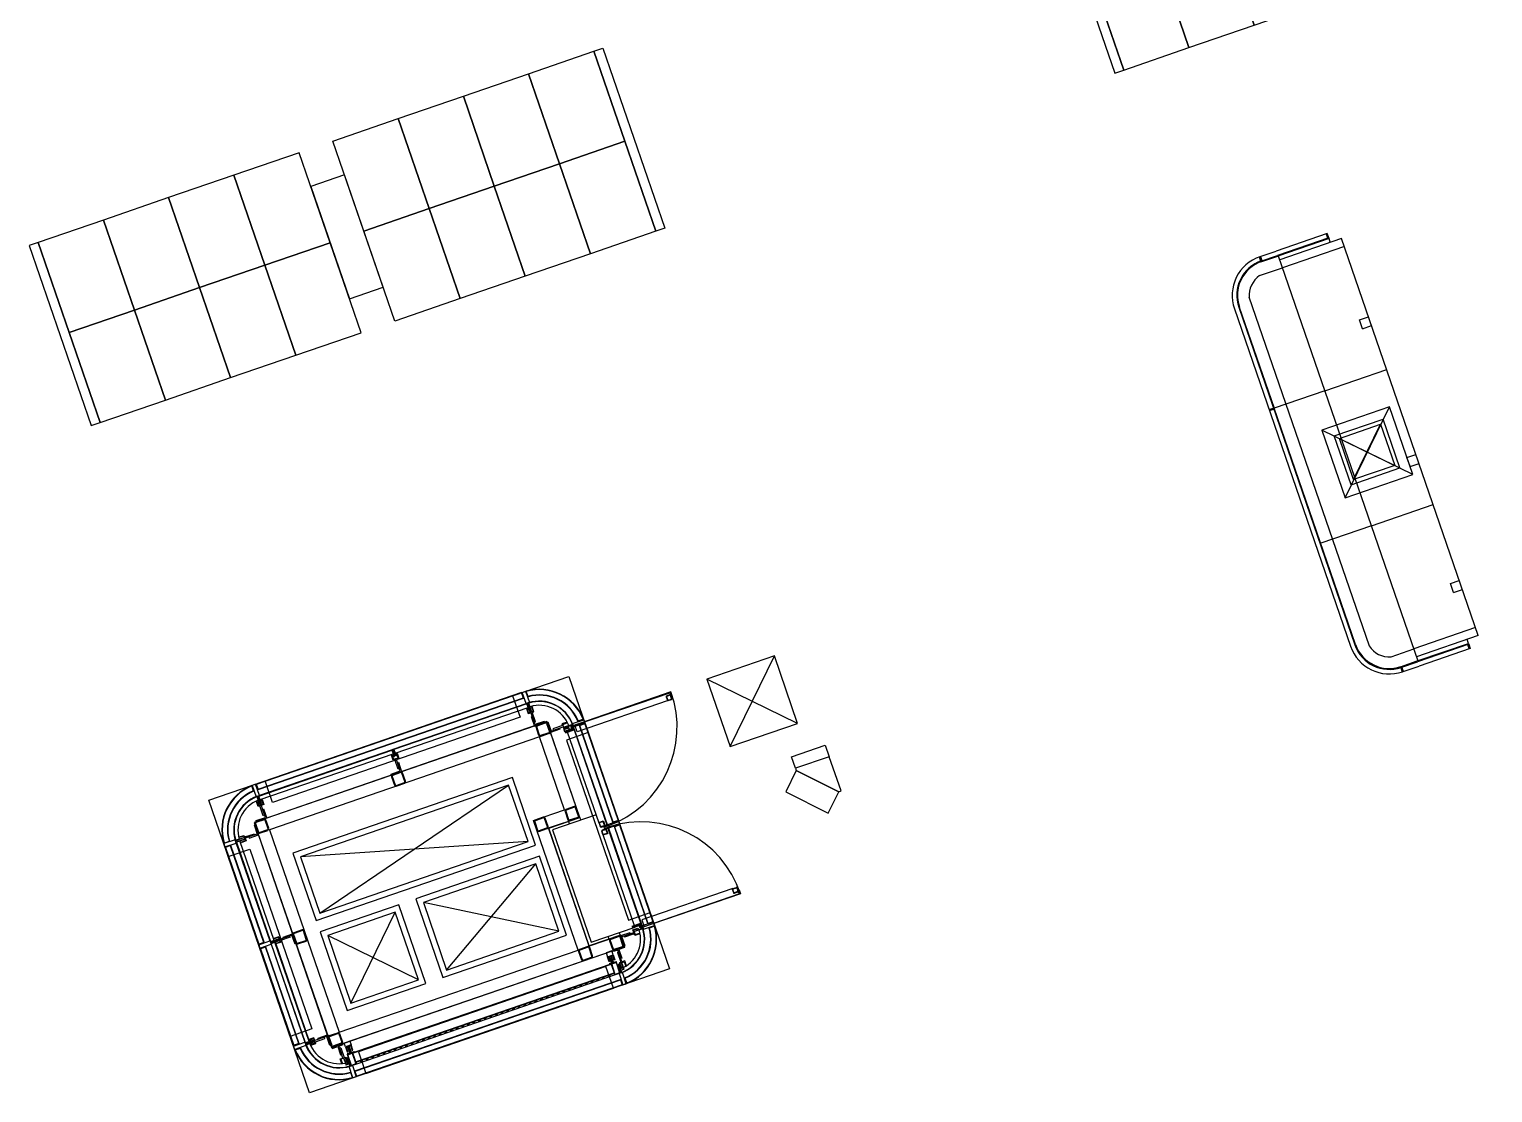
# Model space of a CAD drawing. Extents: x 809431 to 809707, y 818703 to 819368.
# Drawn here: x 809490.37 to 809502.67, y 819278.99 to 819287.93 of the extents above; entities that cross this region are included whole.
import ezdxf

# ---------------------------------------------------------------- set-up
doc = ezdxf.new("R2010")
doc.units = 0
for name, color, linetype in [('A-G26_JG10-G-FramStel', 7, 'Continuous'), ('Fix Furn', 7, 'Continuous'), ('MAJ062__', 7, 'Continuous'), ('MAJ082__', 7, 'Continuous'), ('MAJ214__', 7, 'Continuous'), ('MAJ221__', 7, 'Continuous'), ('MAJ292__', 7, 'Continuous'), ('MAJ430_B', 7, 'Continuous'), ('MAJ430_W', 7, 'Continuous'), ('MAJ570__', 7, 'Continuous'), ('MAJ724__', 7, 'Continuous'), ('OTC-LTC Hatch Arrival Concourse (Circulation) O2', 7, 'Continuous')]:
    doc.layers.add(name, color=color, linetype=linetype)

# ---------------------------------------------------------------- blocks, each defined once
blk = doc.blocks.new('8-Seater')
at = {"layer": 'Fix Furn'}
for points in [[(316.683, 206.688), (316.683, 206.608), (315.083, 206.608), (315.083, 206.688)], [(315.883, 206.608), (315.883, 206.028), (315.083, 206.028), (315.083, 206.608)], [(316.683, 206.608), (316.683, 206.028), (315.883, 206.028), (315.883, 206.608)], [(315.883, 206.028), (315.883, 205.448), (315.083, 205.448), (315.083, 206.028)], [(316.683, 206.028), (316.683, 205.448), (315.883, 205.448), (315.883, 206.028)], [(315.883, 205.448), (315.883, 204.868), (315.083, 204.868), (315.083, 205.448)], [(316.683, 205.448), (316.683, 204.868), (315.883, 204.868), (315.883, 205.448)], [(315.883, 204.868), (315.883, 204.288), (315.083, 204.288), (315.083, 204.868)], [(316.683, 204.868), (316.683, 204.288), (315.883, 204.288), (315.883, 204.868)], [(316.383, 203.988), (315.383, 203.988), (315.383, 204.288), (316.383, 204.288)], [(315.883, 203.408), (315.883, 203.988), (315.083, 203.988), (315.083, 203.408)], [(316.683, 203.408), (316.683, 203.988), (315.883, 203.988), (315.883, 203.408)], [(315.883, 202.828), (315.883, 203.408), (315.083, 203.408), (315.083, 202.828)], [(316.683, 202.828), (316.683, 203.408), (315.883, 203.408), (315.883, 202.828)], [(315.883, 202.248), (315.883, 202.828), (315.083, 202.828), (315.083, 202.248)], [(316.683, 202.248), (316.683, 202.828), (315.883, 202.828), (315.883, 202.248)], [(315.883, 201.668), (315.883, 202.248), (315.083, 202.248), (315.083, 201.668)], [(316.683, 201.668), (316.683, 202.248), (315.883, 202.248), (315.883, 201.668)], [(316.683, 201.588), (316.683, 201.668), (315.083, 201.668), (315.083, 201.588)]]:
    blk.add_lwpolyline(points, close=True, dxfattribs=at)
blk = doc.blocks.new('2x5-Seater')
at = {"layer": 'Fix Furn'}
for points in [[(238.683, 161.455), (238.683, 161.375), (237.083, 161.375), (237.083, 161.455)], [(237.883, 161.375), (237.883, 160.795), (237.083, 160.795), (237.083, 161.375)], [(238.683, 161.375), (238.683, 160.795), (237.883, 160.795), (237.883, 161.375)], [(237.883, 160.795), (237.883, 160.215), (237.083, 160.215), (237.083, 160.795)], [(238.683, 160.795), (238.683, 160.215), (237.883, 160.215), (237.883, 160.795)], [(238.383, 159.915), (237.383, 159.915), (237.383, 160.215), (238.383, 160.215)], [(237.883, 159.335), (237.883, 159.915), (237.083, 159.915), (237.083, 159.335)], [(238.683, 159.335), (238.683, 159.915), (237.883, 159.915), (237.883, 159.335)], [(237.883, 158.755), (237.883, 159.335), (237.083, 159.335), (237.083, 158.755)], [(238.683, 158.755), (238.683, 159.335), (237.883, 159.335), (237.883, 158.755)], [(237.883, 158.175), (237.883, 158.755), (237.083, 158.755), (237.083, 158.175)], [(238.683, 158.175), (238.683, 158.755), (237.883, 158.755), (237.883, 158.175)], [(238.683, 158.095), (238.683, 158.175), (237.083, 158.175), (237.083, 158.095)]]:
    blk.add_lwpolyline(points, close=True, dxfattribs=at)

msp = doc.modelspace()

# ---------------------------------------------------------------- linework, layer by layer
at = {"layer": 'A-G26_JG10-G-FramStel'}
for points in [[(809494.639, 819282.076), (809494.71, 819282.1)], [(809494.641, 819282.07), (809494.712, 819282.094)], [(809494.72, 819282.09), (809494.745, 819282.019)], [(809494.726, 819282.092), (809494.751, 819282.021)], [(809494.656, 819281.989), (809494.632, 819282.06)], [(809494.662, 819281.991), (809494.638, 819282.062)], [(809494.741, 819282.011), (809494.67, 819281.987)], [(809494.743, 819282.005), (809494.672, 819281.981)], [(809493.417, 819281.641), (809493.441, 819281.571)], [(809493.423, 819281.643), (809493.447, 819281.573)], [(809493.495, 819281.682), (809493.424, 819281.657)], [(809493.497, 819281.676), (809493.426, 819281.651)], [(809493.455, 819281.569), (809493.526, 819281.593)], [(809493.457, 819281.563), (809493.528, 819281.587)], [(809493.53, 819281.601), (809493.505, 819281.672)], [(809493.536, 819281.603), (809493.511, 819281.674)], [(809494.876, 819281.35), (809494.9, 819281.28)], [(809494.882, 819281.353), (809494.906, 819281.282)], [(809494.954, 819281.391), (809494.884, 819281.366)], [(809494.956, 819281.385), (809494.886, 819281.361)], [(809494.989, 819281.31), (809494.964, 819281.381)], [(809494.995, 819281.312), (809494.97, 819281.383)], [(809492.268, 819281.246), (809492.292, 819281.175)], [(809492.274, 819281.248), (809492.298, 819281.177)], [(809492.346, 819281.286), (809492.276, 819281.262)], [(809492.348, 819281.28), (809492.278, 819281.256)], [(809492.381, 819281.205), (809492.356, 819281.276)], [(809492.387, 819281.208), (809492.362, 819281.278)], [(809494.615, 819281.261), (809494.639, 819281.19)], [(809494.621, 819281.263), (809494.645, 819281.192)], [(809494.693, 819281.301), (809494.623, 819281.277)], [(809494.695, 819281.295), (809494.625, 819281.271)], [(809494.653, 819281.188), (809494.724, 819281.212)], [(809494.655, 819281.182), (809494.726, 819281.206)], [(809494.728, 819281.22), (809494.703, 819281.291)], [(809494.734, 819281.222), (809494.709, 819281.293)], [(809494.914, 819281.278), (809494.985, 819281.302)], [(809494.916, 819281.272), (809494.987, 819281.296)], [(809492.306, 819281.173), (809492.377, 819281.197)], [(809492.308, 819281.167), (809492.379, 819281.191)], [(809492.667, 819280.355), (809492.596, 819280.33)], [(809492.669, 819280.349), (809492.598, 819280.324)], [(809492.701, 819280.274), (809492.677, 819280.345)], [(809492.707, 819280.276), (809492.683, 819280.347)], [(809492.588, 819280.314), (809492.613, 819280.244)], [(809492.594, 819280.316), (809492.619, 819280.246)], [(809492.627, 819280.242), (809492.698, 819280.266)], [(809492.629, 819280.236), (809492.7, 819280.26)], [(809495.25, 819280.263), (809495.275, 819280.192)], [(809495.256, 819280.265), (809495.28, 819280.194)], [(809495.329, 819280.303), (809495.258, 819280.279)], [(809495.331, 819280.298), (809495.26, 819280.273)], [(809495.363, 819280.223), (809495.339, 819280.294)], [(809495.369, 819280.225), (809495.345, 819280.296)], [(809494.989, 819280.173), (809495.014, 819280.103)], [(809494.995, 819280.175), (809495.02, 819280.105)], [(809495.068, 819280.214), (809494.997, 819280.189)], [(809495.07, 819280.208), (809494.999, 819280.183)], [(809495.028, 819280.101), (809495.098, 819280.125)], [(809495.03, 819280.095), (809495.1, 819280.119)], [(809495.102, 819280.133), (809495.078, 819280.204)], [(809495.108, 819280.135), (809495.084, 819280.206)], [(809495.289, 819280.191), (809495.359, 819280.215)], [(809495.291, 819280.185), (809495.361, 819280.209)], [(809492.894, 819279.465), (809492.965, 819279.49)], [(809492.896, 819279.459), (809492.967, 819279.484)], [(809492.975, 819279.48), (809492.999, 819279.409)], [(809492.981, 819279.482), (809493.005, 819279.411)], [(809492.911, 819279.378), (809492.886, 819279.449)], [(809492.917, 819279.381), (809492.892, 819279.451)], [(809492.995, 819279.401), (809492.925, 819279.377)], [(809492.997, 819279.395), (809492.927, 819279.371)]]:
    msp.add_lwpolyline(points, dxfattribs=at)
for centre, radius, start, end in [((809494.644, 819282.064), 0.0126, 109, 199), ((809494.644, 819282.064), 0.0063, 109, 199), ((809494.714, 819282.088), 0.0126, 19, 109), ((809494.714, 819282.088), 0.0063, 19, 109), ((809494.668, 819281.993), 0.0126, 199, 289), ((809494.668, 819281.993), 0.0063, 199, 289), ((809494.739, 819282.017), 0.0063, 289, 19), ((809494.739, 819282.017), 0.0126, 289, 19), ((809493.429, 819281.645), 0.0126, 109, 199), ((809493.429, 819281.645), 0.0063, 109, 199), ((809493.453, 819281.575), 0.0126, 199, 289), ((809493.453, 819281.575), 0.0063, 199, 289), ((809493.499, 819281.67), 0.0126, 19, 109), ((809493.499, 819281.67), 0.0063, 19, 109), ((809493.524, 819281.599), 0.0063, 289, 19), ((809493.524, 819281.599), 0.0126, 289, 19), ((809494.888, 819281.355), 0.0126, 109, 199), ((809494.888, 819281.355), 0.0063, 109, 199), ((809494.958, 819281.379), 0.0126, 19, 109), ((809494.958, 819281.379), 0.0063, 19, 109), ((809492.28, 819281.25), 0.0126, 109, 199), ((809492.28, 819281.25), 0.0063, 109, 199), ((809492.35, 819281.274), 0.0126, 19, 109), ((809492.35, 819281.274), 0.0063, 19, 109), ((809492.375, 819281.203), 0.0063, 289, 19), ((809492.375, 819281.203), 0.0126, 289, 19), ((809494.627, 819281.265), 0.0126, 109, 199), ((809494.627, 819281.265), 0.0063, 109, 199), ((809494.697, 819281.289), 0.0126, 19, 109), ((809494.697, 819281.289), 0.0063, 19, 109), ((809494.722, 819281.218), 0.0063, 289, 19), ((809494.722, 819281.218), 0.0126, 289, 19), ((809494.912, 819281.284), 0.0126, 199, 289), ((809494.912, 819281.284), 0.0063, 199, 289), ((809494.983, 819281.308), 0.0063, 289, 19), ((809494.983, 819281.308), 0.0126, 289, 19), ((809492.304, 819281.179), 0.0126, 199, 289), ((809492.304, 819281.179), 0.0063, 199, 289), ((809494.651, 819281.194), 0.0126, 199, 289), ((809494.651, 819281.194), 0.0063, 199, 289), ((809492.671, 819280.343), 0.0126, 19, 109), ((809492.671, 819280.343), 0.0063, 19, 109), ((809492.6, 819280.318), 0.0126, 109, 199), ((809492.6, 819280.318), 0.0063, 109, 199), ((809492.625, 819280.248), 0.0126, 199, 289), ((809492.625, 819280.248), 0.0063, 199, 289), ((809492.695, 819280.272), 0.0063, 289, 19), ((809492.695, 819280.272), 0.0126, 289, 19), ((809495.262, 819280.267), 0.0126, 109, 199), ((809495.262, 819280.267), 0.0063, 109, 199), ((809495.333, 819280.292), 0.0126, 19, 109), ((809495.333, 819280.292), 0.0063, 19, 109), ((809495.357, 819280.221), 0.0063, 289, 19), ((809495.357, 819280.221), 0.0126, 289, 19), ((809495.001, 819280.177), 0.0126, 109, 199), ((809495.001, 819280.177), 0.0063, 109, 199), ((809495.025, 819280.107), 0.0126, 199, 289), ((809495.025, 819280.107), 0.0063, 199, 289), ((809495.072, 819280.202), 0.0126, 19, 109), ((809495.072, 819280.202), 0.0063, 19, 109), ((809495.096, 819280.131), 0.0063, 289, 19), ((809495.096, 819280.131), 0.0126, 289, 19), ((809495.286, 819280.196), 0.0126, 199, 289), ((809495.286, 819280.196), 0.0063, 199, 289), ((809492.969, 819279.478), 0.0126, 19, 109), ((809492.969, 819279.478), 0.0063, 19, 109), ((809492.898, 819279.453), 0.0126, 109, 199), ((809492.898, 819279.453), 0.0063, 109, 199), ((809492.923, 819279.383), 0.0126, 199, 289), ((809492.923, 819279.383), 0.0063, 199, 289), ((809492.993, 819279.407), 0.0063, 289, 19), ((809492.993, 819279.407), 0.0126, 289, 19)]:
    msp.add_arc(centre, radius, start, end, dxfattribs=at)
at = {"layer": 'MAJ062__'}
msp.add_line((809496.014, 819280.607), (809496.014, 819280.607), dxfattribs=at)
at = {"layer": 'MAJ082__'}
msp.add_lwpolyline([(809492.729, 819278.985), (809491.882, 819281.444), (809494.908, 819282.485), (809495.755, 819280.027)], close=True, dxfattribs=at)
at = {"layer": 'MAJ214__'}
for points in [[(809496.78, 819281.809), (809497.064, 819281.907), (809497.097, 819281.81), (809496.813, 819281.713)], [(809496.82, 819281.694), (809496.731, 819281.515), (809497.088, 819281.336), (809497.178, 819281.515)], [(809496.813, 819281.713), (809496.82, 819281.694), (809497.178, 819281.515), (809497.196, 819281.522), (809497.097, 819281.81)]]:
    msp.add_lwpolyline(points, close=True, dxfattribs=at)
at = {"layer": 'MAJ221__'}
for p, q in [((809492.816, 819280.496), (809494.402, 819281.571)), ((809494.565, 819281.098), (809492.653, 819280.969)), ((809493.88, 819280.016), (809494.63, 819280.909)), ((809493.076, 819279.739), (809493.448, 819280.502)), ((809494.825, 819280.342), (809493.685, 819280.583)), ((809493.644, 819279.935), (809492.881, 819280.307))]:
    msp.add_line(p, q, dxfattribs=at)
at = {"layer": 'MAJ292__'}
for p, q in [((809495.765, 819282.355), (809494.924, 819282.065)), ((809494.959, 819282.074), (809495.764, 819282.351)), ((809495.762, 819282.332), (809495.725, 819282.319)), ((809495.725, 819282.318), (809495.762, 819282.331)), ((809495.725, 819282.319), (809495.725, 819282.318)), ((809495.727, 819282.313), (809495.737, 819282.285)), ((809495.729, 819282.314), (809495.739, 819282.286)), ((809495.758, 819282.329), (809495.73, 819282.32)), ((809495.759, 819282.327), (809495.731, 819282.317)), ((809495.759, 819282.348), (809495.776, 819282.298)), ((809495.764, 819282.351), (809495.76, 819282.35)), ((809495.76, 819282.349), (809495.764, 819282.35)), ((809495.777, 819282.299), (809495.76, 819282.348)), ((809495.772, 819282.297), (809495.762, 819282.326)), ((809495.764, 819282.35), (809495.764, 819282.351)), ((809495.764, 819282.351), (809495.769, 819282.336)), ((809495.764, 819282.33), (809495.775, 819282.298)), ((809495.772, 819282.337), (809495.765, 819282.355)), ((809495.776, 819282.298), (809495.765, 819282.331)), ((809495.774, 819282.298), (809495.765, 819282.326)), ((809495.769, 819282.336), (809495.772, 819282.337)), ((809495.777, 819282.322), (809495.77, 819282.32)), ((809495.777, 819282.322), (809495.772, 819282.337)), ((809493.447, 819281.839), (809494.566, 819282.225)), ((809494.567, 819282.262), (809494.592, 819282.191)), ((809494.594, 819282.192), (809494.571, 819282.26)), ((809494.592, 819282.191), (809494.594, 819282.192)), ((809495.743, 819282.282), (809494.978, 819282.019)), ((809495.742, 819282.284), (809495.771, 819282.294)), ((809495.743, 819282.282), (809495.771, 819282.292)), ((809495.775, 819282.298), (809495.776, 819282.298)), ((809495.776, 819282.298), (809495.777, 819282.299)), ((809494.924, 819282.065), (809494.93, 819282.047)), ((809494.945, 819282.07), (809494.927, 819282.064)), ((809494.927, 819282.064), (809494.928, 819282.061)), ((809494.928, 819282.064), (809494.956, 819282.073)), ((809494.928, 819282.061), (809494.943, 819282.066)), ((809494.933, 819282.048), (809494.928, 819282.064)), ((809494.943, 819282.066), (809494.953, 819282.038)), ((809495.235, 819281.228), (809494.945, 819282.07)), ((809494.978, 819282.019), (809494.959, 819282.074)), ((809494.934, 819282.044), (809494.877, 819282.024)), ((809494.877, 819282.024), (809494.878, 819282.019)), ((809494.878, 819282.019), (809494.936, 819282.039)), ((809494.936, 819282.038), (809494.878, 819282.018)), ((809494.878, 819282.018), (809494.88, 819282.014)), ((809494.88, 819282.014), (809494.938, 819282.034)), ((809495.162, 819281.251), (809494.898, 819282.016)), ((809494.93, 819282.047), (809494.933, 819282.048)), ((809494.932, 819282.055), (809494.935, 819282.045)), ((809494.94, 819282.047), (809494.936, 819282.057)), ((809494.937, 819282.057), (809494.941, 819282.047)), ((809494.945, 819282.049), (809494.942, 819282.059)), ((809494.954, 819282.035), (809495.231, 819281.23)), ((809492.312, 819281.449), (809493.432, 819281.834)), ((809492.31, 819281.406), (809492.287, 819281.474)), ((809492.288, 819281.478), (809492.313, 819281.407)), ((809492.313, 819281.407), (809492.31, 819281.406)), ((809494.904, 819281.268), (809494.912, 819281.244)), ((809494.999, 819281.3), (809495.007, 819281.277)), ((809495.162, 819281.251), (809495.172, 819281.222)), ((809495.164, 819281.252), (809495.174, 819281.223)), ((809495.193, 819281.267), (809495.165, 819281.257)), ((809495.194, 819281.265), (809495.166, 819281.255)), ((809495.177, 819281.222), (809495.205, 819281.231)), ((809495.228, 819281.235), (809495.178, 819281.218)), ((809495.21, 819281.23), (809495.178, 819281.219)), ((809495.178, 819281.218), (809495.21, 819281.229)), ((809495.178, 819281.219), (809495.206, 819281.229)), ((809495.178, 819281.219), (809495.178, 819281.218)), ((809495.178, 819281.218), (809495.179, 819281.217)), ((809495.179, 819281.217), (809495.228, 819281.234)), ((809495.187, 819281.193), (809495.236, 819281.21)), ((809495.236, 819281.209), (809495.187, 819281.192)), ((809495.187, 819281.192), (809495.219, 819281.203)), ((809495.22, 819281.202), (809495.188, 819281.191)), ((809495.188, 819281.191), (809495.216, 819281.201)), ((809495.207, 819281.235), (809495.197, 819281.263)), ((809495.199, 819281.269), (809495.198, 819281.269)), ((809495.198, 819281.269), (809495.211, 819281.231)), ((809495.212, 819281.232), (809495.199, 819281.269)), ((809495.209, 819281.235), (809495.2, 819281.264)), ((809495.202, 819281.217), (809495.2, 819281.224)), ((809495.202, 819281.217), (809495.217, 819281.222)), ((809495.205, 819281.208), (809495.22, 819281.213)), ((809495.205, 819281.208), (809495.208, 819281.2)), ((809495.231, 819281.23), (809495.216, 819281.225)), ((809495.216, 819281.225), (809495.217, 819281.222)), ((809495.217, 819281.222), (809495.235, 819281.228)), ((809495.22, 819281.213), (809495.238, 819281.219)), ((809495.221, 819281.21), (809495.22, 819281.213)), ((809495.236, 819281.215), (809495.221, 819281.21)), ((809495.234, 819281.165), (809495.221, 819281.202)), ((809495.222, 819281.202), (809495.235, 819281.165)), ((809495.229, 819281.233), (809495.23, 819281.23)), ((809495.231, 819281.23), (809495.23, 819281.234)), ((809495.23, 819281.23), (809495.231, 819281.23)), ((809495.237, 819281.211), (809495.236, 819281.215)), ((809495.236, 819281.215), (809495.236, 819281.215)), ((809495.236, 819281.215), (809495.238, 819281.212)), ((809495.514, 819280.41), (809495.236, 819281.215)), ((809495.238, 819281.219), (809495.528, 819280.377)), ((809492.109, 819281.093), (809492.18, 819281.118)), ((809492.399, 819280.252), (809492.109, 819281.093)), ((809492.181, 819281.115), (809492.113, 819281.091)), ((809492.113, 819281.091), (809492.4, 819280.256)), ((809492.431, 819280.266), (809492.143, 819281.102)), ((809492.18, 819281.118), (809492.181, 819281.115)), ((809495.194, 819281.156), (809495.185, 819281.185)), ((809495.187, 819281.192), (809495.187, 819281.193)), ((809495.188, 819281.191), (809495.187, 819281.192)), ((809495.197, 819281.157), (809495.187, 819281.185)), ((809495.189, 819281.189), (809495.217, 819281.198)), ((809495.194, 819281.156), (809495.458, 819280.391)), ((809495.228, 819281.165), (809495.2, 819281.155)), ((809495.229, 819281.163), (809495.201, 819281.153)), ((809495.22, 819281.197), (809495.23, 819281.168)), ((809495.222, 819281.198), (809495.232, 819281.169)), ((809495.235, 819281.165), (809495.234, 819281.165)), ((809496.287, 819280.701), (809496.316, 819280.711)), ((809496.288, 819280.699), (809496.316, 819280.709)), ((809496.34, 819280.659), (809496.323, 819280.709)), ((809496.323, 819280.709), (809496.324, 819280.709)), ((809496.324, 819280.709), (809496.341, 819280.66)), ((809496.35, 819280.658), (809495.508, 819280.368)), ((809496.287, 819280.701), (809495.522, 819280.438)), ((809495.542, 819280.382), (809496.346, 819280.659)), ((809496.294, 819280.667), (809496.284, 819280.695)), ((809496.296, 819280.668), (809496.286, 819280.696)), ((809496.296, 819280.662), (809496.333, 819280.675)), ((809496.333, 819280.674), (809496.296, 819280.661)), ((809496.296, 819280.661), (809496.296, 819280.662)), ((809496.328, 819280.676), (809496.299, 819280.666)), ((809496.329, 819280.673), (809496.3, 819280.664)), ((809496.32, 819280.707), (809496.329, 819280.679)), ((809496.322, 819280.708), (809496.323, 819280.709)), ((809496.333, 819280.676), (809496.322, 819280.708)), ((809496.322, 819280.708), (809496.332, 819280.68)), ((809496.323, 819280.709), (809496.334, 819280.676)), ((809496.339, 819280.691), (809496.331, 819280.688)), ((809496.339, 819280.691), (809496.344, 819280.675)), ((809496.341, 819280.674), (809496.344, 819280.675)), ((809496.346, 819280.659), (809496.341, 819280.674)), ((809496.342, 819280.659), (809496.346, 819280.66)), ((809496.346, 819280.659), (809496.343, 819280.658)), ((809496.344, 819280.675), (809496.35, 819280.658)), ((809496.346, 819280.66), (809496.346, 819280.659)), ((809495.442, 819280.382), (809495.5, 819280.402)), ((809495.444, 819280.377), (809495.442, 819280.382)), ((809495.502, 819280.397), (809495.444, 819280.377)), ((809495.444, 819280.376), (809495.502, 819280.396)), ((809495.446, 819280.371), (809495.444, 819280.376)), ((809495.504, 819280.391), (809495.446, 819280.371)), ((809495.502, 819280.386), (809495.505, 819280.387)), ((809495.508, 819280.368), (809495.502, 819280.386)), ((809495.508, 819280.381), (809495.505, 819280.391)), ((809495.505, 819280.387), (809495.51, 819280.372)), ((809495.509, 819280.374), (809495.524, 819280.379)), ((809495.51, 819280.371), (809495.509, 819280.374)), ((809495.514, 819280.383), (809495.51, 819280.393)), ((809495.51, 819280.392), (809495.513, 819280.382)), ((809495.51, 819280.372), (809495.539, 819280.381)), ((809495.528, 819280.377), (809495.51, 819280.371)), ((809495.524, 819280.379), (809495.515, 819280.408)), ((809495.515, 819280.394), (809495.519, 819280.384)), ((809495.522, 819280.438), (809495.542, 819280.382)), ((809492.469, 819280.276), (809492.399, 819280.252)), ((809492.4, 819280.256), (809492.468, 819280.279)), ((809492.473, 819280.267), (809492.402, 819280.242)), ((809492.402, 819280.242), (809492.692, 819279.401)), ((809492.406, 819280.24), (809492.474, 819280.264)), ((809492.693, 819279.405), (809492.406, 819280.24)), ((809492.724, 819279.415), (809492.436, 819280.251)), ((809492.468, 819280.279), (809492.469, 819280.276)), ((809492.474, 819280.264), (809492.473, 819280.267)), ((809495.246, 819280.275), (809495.238, 819280.299)), ((809495.341, 819280.308), (809495.332, 819280.331)), ((809495.316, 819280.163), (809495.326, 819280.166)), ((809493.047, 819279.306), (809495.306, 819280.084)), ((809493.089, 819279.321), (809495.264, 819280.07)), ((809493.09, 819279.318), (809495.265, 819280.067)), ((809493.115, 819279.246), (809495.29, 819279.994)), ((809493.117, 819279.241), (809495.291, 819279.99)), ((809495.296, 819279.975), (809493.122, 819279.226)), ((809495.339, 819279.99), (809495.296, 819279.975)), ((809495.306, 819280.084), (809495.339, 819279.99)), ((809495.324, 819280.064), (809495.327, 819280.065)), ((809495.348, 819279.993), (809495.324, 819280.064)), ((809495.327, 819280.065), (809495.343, 819280.017)), ((809495.344, 819280.014), (809495.35, 819279.997)), ((809492.692, 819279.401), (809492.762, 819279.425)), ((809492.761, 819279.428), (809492.693, 819279.405)), ((809492.762, 819279.425), (809492.761, 819279.428)), ((809492.99, 819279.362), (809492.981, 819279.359)), ((809493.045, 819279.279), (809493.043, 819279.278)), ((809493.043, 819279.278), (809493.059, 819279.23)), ((809493.07, 819279.208), (809493.045, 819279.279)), ((809493.079, 819279.212), (809493.047, 819279.306)), ((809493.06, 819279.227), (809493.066, 819279.21)), ((809493.122, 819279.226), (809493.079, 819279.212))]:
    msp.add_line(p, q, dxfattribs=at)
for points in [[(809492.355, 819281.606), (809494.435, 819282.323), (809494.498, 819282.141), (809492.418, 819281.425)], [(809494.558, 819282.259), (809494.582, 819282.188), (809494.579, 819282.187), (809494.556, 819282.255), (809493.436, 819281.87), (809493.455, 819281.816), (809493.452, 819281.815), (809493.432, 819281.872)], [(809494.614, 819282.188), (809494.599, 819282.231), (809494.594, 819282.229), (809494.607, 819282.191), (809494.57, 819282.178), (809494.557, 819282.216), (809494.552, 819282.215), (809494.566, 819282.172), (809494.589, 819282.18), (809494.617, 819282.099), (809494.628, 819282.102), (809494.6, 819282.183)], [(809492.262, 819281.258), (809492.914, 819279.365), (809495.374, 819280.212), (809495.341, 819280.309), (809495.08, 819280.219), (809494.739, 819281.21), (809495, 819281.3), (809494.723, 819282.105)], [(809494.623, 819282.08), (809494.599, 819282.151), (809494.591, 819282.148), (809494.618, 819282.068), (809494.703, 819282.098), (809494.7, 819282.106)], [(809494.753, 819282.014), (809494.724, 819282.099), (809494.732, 819282.102), (809494.759, 819282.025), (809494.83, 819282.05), (809494.832, 819282.042)], [(809494.855, 819282.071), (809494.774, 819282.043), (809494.778, 819282.032), (809494.859, 819282.06), (809494.867, 819282.038), (809494.909, 819282.052), (809494.908, 819282.057), (809494.87, 819282.044), (809494.857, 819282.082), (809494.894, 819282.095), (809494.893, 819282.099), (809494.85, 819282.085)], [(809492.391, 819281.196), (809492.977, 819279.494), (809494.985, 819280.185), (809494.611, 819281.273), (809494.872, 819281.362), (809494.66, 819281.977)], [(809494.872, 819282.022), (809494.914, 819282.037), (809494.909, 819282.052), (809494.867, 819282.038)], [(809495.592, 819280.5), (809495.071, 819282.013), (809494.889, 819281.95), (809495.41, 819280.437)], [(809492.298, 819281.481), (809492.322, 819281.41), (809492.325, 819281.411), (809492.302, 819281.479), (809493.421, 819281.864), (809493.44, 819281.811), (809493.443, 819281.812), (809493.423, 819281.868)], [(809493.491, 819281.69), (809493.467, 819281.761), (809493.475, 819281.764), (809493.502, 819281.684), (809493.417, 819281.655), (809493.414, 819281.663)], [(809492.297, 819281.391), (809492.283, 819281.433), (809492.287, 819281.435), (809492.3, 819281.397), (809492.338, 819281.41), (809492.325, 819281.448), (809492.33, 819281.45), (809492.344, 819281.407), (809492.322, 819281.399), (809492.35, 819281.318), (809492.339, 819281.314), (809492.311, 819281.396)], [(809492.357, 819281.299), (809492.332, 819281.37), (809492.34, 819281.373), (809492.368, 819281.293), (809492.283, 819281.264), (809492.28, 819281.273)], [(809492.288, 819281.159), (809492.217, 819281.135), (809492.22, 819281.126), (809492.3, 819281.154), (809492.27, 819281.239), (809492.262, 819281.236)], [(809492.138, 819281.13), (809492.137, 819281.135), (809492.179, 819281.149), (809492.184, 819281.135), (809492.266, 819281.163), (809492.269, 819281.152), (809492.188, 819281.124), (809492.196, 819281.102), (809492.153, 819281.087), (809492.151, 819281.092), (809492.189, 819281.105), (809492.176, 819281.143)], [(809492.566, 819279.458), (809492.045, 819280.971), (809492.227, 819281.033), (809492.748, 819279.521)], [(809495.458, 819280.321), (809495.376, 819280.293), (809495.373, 819280.304), (809495.454, 819280.332), (809495.446, 819280.354), (809495.489, 819280.369), (809495.49, 819280.364), (809495.452, 819280.351), (809495.465, 819280.314), (809495.503, 819280.327), (809495.505, 819280.322), (809495.462, 819280.307)], [(809492.58, 819280.31), (809492.509, 819280.286), (809492.507, 819280.294), (809492.586, 819280.322), (809492.615, 819280.236), (809492.607, 819280.234)], [(809495.342, 819280.303), (809495.372, 819280.218), (809495.38, 819280.221), (809495.354, 819280.298), (809495.425, 819280.322), (809495.422, 819280.33)], [(809495.269, 819280.177), (809495.222, 819280.161), (809495.233, 819280.129), (809495.28, 819280.145)], [(809495.28, 819280.145), (809495.295, 819280.103), (809495.29, 819280.101), (809495.277, 819280.139), (809495.239, 819280.126), (809495.252, 819280.088), (809495.247, 819280.086), (809495.233, 819280.129)], [(809493.202, 819279.148), (809495.282, 819279.864), (809495.219, 819280.046), (809493.139, 819279.33)], [(809495.254, 819279.977), (809495.235, 819279.97), (809495.237, 819279.964), (809495.256, 819279.971)], [(809495.339, 819279.99), (809495.296, 819279.975), (809495.264, 819280.07), (809495.306, 819280.084)], [(809495.335, 819279.992), (809495.298, 819279.979), (809495.268, 819280.068), (809495.305, 819280.08)], [(809494.923, 819279.863), (809494.904, 819279.856), (809494.906, 819279.851), (809494.925, 819279.857)], [(809494.919, 819279.852), (809494.918, 819279.855), (809494.912, 819279.853), (809494.913, 819279.85)], [(809494.97, 819279.879), (809494.951, 819279.872), (809494.953, 819279.867), (809494.972, 819279.873)], [(809494.966, 819279.868), (809494.965, 819279.871), (809494.96, 819279.869), (809494.961, 819279.866)], [(809495.017, 819279.895), (809494.998, 819279.889), (809495, 819279.883), (809495.019, 819279.89)], [(809495.014, 819279.884), (809495.013, 819279.887), (809495.007, 819279.885), (809495.008, 819279.883)], [(809495.065, 819279.912), (809495.046, 819279.905), (809495.048, 819279.899), (809495.066, 819279.906)], [(809495.061, 819279.901), (809495.06, 819279.904), (809495.054, 819279.902), (809495.055, 819279.899)], [(809495.112, 819279.928), (809495.093, 819279.921), (809495.095, 819279.916), (809495.114, 819279.922)], [(809495.108, 819279.917), (809495.107, 819279.92), (809495.101, 819279.918), (809495.102, 819279.915)], [(809495.159, 819279.944), (809495.14, 819279.938), (809495.142, 819279.932), (809495.161, 819279.938)], [(809495.155, 819279.933), (809495.154, 819279.936), (809495.149, 819279.934), (809495.15, 819279.931)], [(809495.206, 819279.96), (809495.187, 819279.954), (809495.189, 819279.948), (809495.208, 819279.955)], [(809495.203, 819279.95), (809495.202, 819279.952), (809495.196, 819279.95), (809495.197, 819279.948)], [(809495.25, 819279.966), (809495.249, 819279.969), (809495.243, 819279.967), (809495.244, 819279.964)], [(809494.545, 819279.732), (809494.526, 819279.726), (809494.528, 819279.72), (809494.546, 819279.727)], [(809494.541, 819279.722), (809494.54, 819279.725), (809494.534, 819279.723), (809494.535, 819279.72)], [(809494.592, 819279.749), (809494.573, 819279.742), (809494.575, 819279.737), (809494.594, 819279.743)], [(809494.588, 819279.738), (809494.587, 819279.741), (809494.581, 819279.739), (809494.582, 819279.736)], [(809494.639, 819279.765), (809494.62, 819279.759), (809494.622, 819279.753), (809494.641, 819279.759)], [(809494.635, 819279.754), (809494.634, 819279.757), (809494.629, 819279.755), (809494.63, 819279.752)], [(809494.686, 819279.781), (809494.667, 819279.775), (809494.669, 819279.769), (809494.688, 819279.776)], [(809494.683, 819279.771), (809494.682, 819279.773), (809494.676, 819279.771), (809494.677, 819279.769)], [(809494.734, 819279.798), (809494.715, 819279.791), (809494.717, 819279.785), (809494.736, 819279.792)], [(809494.73, 819279.787), (809494.729, 819279.79), (809494.723, 819279.788), (809494.724, 819279.785)], [(809494.781, 819279.814), (809494.762, 819279.807), (809494.764, 819279.802), (809494.783, 819279.808)], [(809494.777, 819279.803), (809494.776, 819279.806), (809494.771, 819279.804), (809494.772, 819279.801)], [(809494.828, 819279.83), (809494.809, 819279.824), (809494.811, 819279.818), (809494.83, 819279.824)], [(809494.824, 819279.819), (809494.823, 819279.822), (809494.818, 819279.82), (809494.819, 819279.817)], [(809494.875, 819279.846), (809494.857, 819279.84), (809494.858, 819279.834), (809494.877, 819279.841)], [(809494.872, 819279.836), (809494.871, 819279.838), (809494.865, 819279.837), (809494.866, 819279.834)], [(809494.166, 819279.602), (809494.147, 819279.596), (809494.149, 819279.59), (809494.168, 819279.597)], [(809494.214, 819279.619), (809494.195, 819279.612), (809494.197, 819279.606), (809494.216, 819279.613)], [(809494.21, 819279.608), (809494.209, 819279.611), (809494.203, 819279.609), (809494.204, 819279.606)], [(809494.261, 819279.635), (809494.242, 819279.628), (809494.244, 819279.623), (809494.263, 819279.629)], [(809494.257, 819279.624), (809494.256, 819279.627), (809494.251, 819279.625), (809494.251, 819279.622)], [(809494.308, 819279.651), (809494.289, 819279.645), (809494.291, 819279.639), (809494.31, 819279.645)], [(809494.304, 819279.64), (809494.303, 819279.643), (809494.298, 819279.641), (809494.299, 819279.638)], [(809494.355, 819279.667), (809494.336, 819279.661), (809494.338, 819279.655), (809494.357, 819279.662)], [(809494.352, 819279.657), (809494.351, 819279.659), (809494.345, 819279.657), (809494.346, 819279.655)], [(809494.403, 819279.684), (809494.384, 819279.677), (809494.386, 819279.671), (809494.405, 819279.678)], [(809494.399, 819279.673), (809494.398, 819279.676), (809494.392, 819279.674), (809494.393, 819279.671)], [(809494.45, 819279.7), (809494.431, 819279.693), (809494.433, 819279.688), (809494.452, 819279.694)], [(809494.446, 819279.689), (809494.445, 819279.692), (809494.44, 819279.69), (809494.441, 819279.687)], [(809494.497, 819279.716), (809494.478, 819279.71), (809494.48, 819279.704), (809494.499, 819279.711)], [(809494.494, 819279.705), (809494.493, 819279.708), (809494.487, 819279.706), (809494.488, 819279.703)], [(809493.835, 819279.488), (809493.816, 819279.482), (809493.818, 819279.476), (809493.837, 819279.483)], [(809493.832, 819279.477), (809493.831, 819279.48), (809493.825, 819279.478), (809493.826, 819279.476)], [(809493.883, 819279.505), (809493.864, 819279.498), (809493.866, 819279.492), (809493.885, 819279.499)], [(809493.879, 819279.494), (809493.878, 819279.497), (809493.872, 819279.495), (809493.873, 819279.492)], [(809493.93, 819279.521), (809493.911, 819279.514), (809493.913, 819279.509), (809493.932, 819279.515)], [(809493.926, 819279.51), (809493.925, 819279.513), (809493.92, 819279.511), (809493.921, 819279.508)], [(809493.977, 819279.537), (809493.958, 819279.531), (809493.96, 819279.525), (809493.979, 819279.531)], [(809493.974, 819279.526), (809493.973, 819279.529), (809493.967, 819279.527), (809493.968, 819279.524)], [(809494.024, 819279.553), (809494.006, 819279.547), (809494.008, 819279.541), (809494.026, 819279.548)], [(809494.021, 819279.543), (809494.02, 819279.545), (809494.014, 819279.543), (809494.015, 819279.541)], [(809494.072, 819279.57), (809494.053, 819279.563), (809494.055, 819279.557), (809494.074, 819279.564)], [(809494.068, 819279.559), (809494.067, 819279.562), (809494.061, 819279.56), (809494.062, 819279.557)], [(809494.119, 819279.586), (809494.1, 819279.579), (809494.102, 819279.574), (809494.121, 819279.58)], [(809494.115, 819279.575), (809494.114, 819279.578), (809494.109, 819279.576), (809494.11, 819279.573)], [(809494.163, 819279.591), (809494.162, 819279.594), (809494.156, 819279.592), (809494.157, 819279.589)], [(809492.738, 819279.39), (809492.739, 819279.385), (809492.782, 819279.4), (809492.777, 819279.414), (809492.858, 819279.442), (809492.854, 819279.453), (809492.773, 819279.425), (809492.765, 819279.447), (809492.723, 819279.433), (809492.724, 819279.428), (809492.762, 819279.441), (809492.775, 819279.403)], [(809492.873, 819279.459), (809492.802, 819279.435), (809492.8, 819279.443), (809492.879, 819279.471), (809492.908, 819279.385), (809492.9, 819279.383)], [(809493.019, 819279.402), (809493.066, 819279.419), (809493.077, 819279.387), (809493.03, 819279.37)], [(809493.03, 819279.37), (809493.045, 819279.328), (809493.049, 819279.329), (809493.036, 819279.367), (809493.074, 819279.38), (809493.087, 819279.342), (809493.092, 819279.344), (809493.077, 819279.387)], [(809493.457, 819279.358), (809493.438, 819279.352), (809493.44, 819279.346), (809493.459, 819279.352)], [(809493.504, 819279.374), (809493.486, 819279.368), (809493.487, 819279.362), (809493.506, 819279.369)], [(809493.501, 819279.364), (809493.5, 819279.366), (809493.494, 819279.364), (809493.495, 819279.362)], [(809493.552, 819279.391), (809493.533, 819279.384), (809493.535, 819279.378), (809493.554, 819279.385)], [(809493.548, 819279.38), (809493.547, 819279.383), (809493.541, 819279.381), (809493.542, 819279.378)], [(809493.599, 819279.407), (809493.58, 819279.4), (809493.582, 819279.395), (809493.601, 819279.401)], [(809493.595, 819279.396), (809493.594, 819279.399), (809493.589, 819279.397), (809493.59, 819279.394)], [(809493.646, 819279.423), (809493.627, 819279.417), (809493.629, 819279.411), (809493.648, 819279.417)], [(809493.643, 819279.412), (809493.642, 819279.415), (809493.636, 819279.413), (809493.637, 819279.41)], [(809493.694, 819279.439), (809493.675, 819279.433), (809493.677, 819279.427), (809493.695, 819279.434)], [(809493.69, 819279.429), (809493.689, 819279.431), (809493.683, 819279.43), (809493.684, 819279.427)], [(809493.741, 819279.456), (809493.722, 819279.449), (809493.724, 819279.444), (809493.743, 819279.45)], [(809493.737, 819279.445), (809493.736, 819279.448), (809493.73, 819279.446), (809493.731, 819279.443)], [(809493.788, 819279.472), (809493.769, 819279.465), (809493.771, 819279.46), (809493.79, 819279.466)], [(809493.784, 819279.461), (809493.783, 819279.464), (809493.778, 819279.462), (809493.779, 819279.459)], [(809493.122, 819279.226), (809493.079, 819279.212), (809493.047, 819279.306), (809493.089, 819279.321)], [(809493.118, 819279.228), (809493.081, 819279.215), (809493.05, 819279.304), (809493.087, 819279.317)], [(809493.174, 819279.26), (809493.155, 819279.254), (809493.157, 819279.248), (809493.175, 819279.255)], [(809493.17, 819279.25), (809493.169, 819279.252), (809493.163, 819279.25), (809493.164, 819279.248)], [(809493.221, 819279.277), (809493.202, 819279.27), (809493.204, 819279.264), (809493.223, 819279.271)], [(809493.217, 819279.266), (809493.216, 819279.269), (809493.21, 819279.267), (809493.211, 819279.264)], [(809493.268, 819279.293), (809493.249, 819279.286), (809493.251, 819279.281), (809493.27, 819279.287)], [(809493.264, 819279.282), (809493.263, 819279.285), (809493.258, 819279.283), (809493.259, 819279.28)], [(809493.315, 819279.309), (809493.296, 819279.303), (809493.298, 819279.297), (809493.317, 819279.304)], [(809493.312, 819279.298), (809493.311, 819279.301), (809493.305, 819279.299), (809493.306, 819279.296)], [(809493.363, 819279.325), (809493.344, 819279.319), (809493.346, 819279.313), (809493.365, 819279.32)], [(809493.359, 819279.315), (809493.358, 819279.318), (809493.352, 819279.316), (809493.353, 819279.313)], [(809493.41, 819279.342), (809493.391, 819279.335), (809493.393, 819279.33), (809493.412, 819279.336)], [(809493.406, 819279.331), (809493.405, 819279.334), (809493.4, 819279.332), (809493.401, 819279.329)], [(809493.453, 819279.347), (809493.452, 819279.35), (809493.447, 819279.348), (809493.448, 819279.345)]]:
    msp.add_lwpolyline(points, close=True, dxfattribs=at)
for points in [[(809494.999, 819281.3), (809494.722, 819282.104), (809492.264, 819281.258), (809492.915, 819279.367), (809495.373, 819280.213), (809495.341, 819280.308)], [(809494.938, 819282.081), (809494.87, 819282.058), (809494.871, 819282.055), (809494.942, 819282.079)], [(809494.953, 819282.038), (809494.88, 819282.013), (809494.881, 819282.01), (809494.954, 819282.035)], [(809493.46, 819281.839), (809493.464, 819281.84), (809493.479, 819281.798), (809493.457, 819281.79), (809493.485, 819281.709), (809493.474, 819281.705), (809493.446, 819281.786), (809493.432, 819281.781), (809493.417, 819281.824), (809493.422, 819281.826), (809493.435, 819281.788), (809493.473, 819281.801), (809493.46, 819281.839)], [(809495.341, 819280.308), (809495.08, 819280.218), (809494.738, 819281.211), (809494.999, 819281.3)], [(809495.139, 819281.322), (809494.77, 819281.195), (809495.095, 819280.25), (809495.465, 819280.377)], [(809492.107, 819281.107), (809492.175, 819281.13), (809492.176, 819281.127), (809492.106, 819281.103)], [(809495.515, 819280.408), (809495.442, 819280.383), (809495.441, 819280.385), (809495.514, 819280.41)], [(809495.529, 819280.364), (809495.461, 819280.341), (809495.46, 819280.344), (809495.531, 819280.368)], [(809492.431, 819280.279), (809492.43, 819280.284), (809492.472, 819280.298), (809492.48, 819280.276), (809492.561, 819280.304), (809492.565, 819280.293), (809492.484, 819280.265), (809492.489, 819280.251), (809492.446, 819280.236), (809492.445, 819280.241), (809492.482, 819280.254), (809492.469, 819280.292), (809492.431, 819280.279)], [(809492.728, 819279.417), (809492.441, 819280.252)], [(809495.269, 819280.077), (809495.252, 819280.125), (809495.255, 819280.126), (809495.272, 819280.078)], [(809495.284, 819280.082), (809495.267, 819280.13), (809495.264, 819280.129), (809495.281, 819280.081)], [(809495.373, 819280.213), (809495.376, 819280.205), (809495.329, 819280.188), (809495.353, 819280.117), (809495.344, 819280.114), (809495.319, 819280.185), (809495.282, 819280.172), (809495.279, 819280.18), (809495.373, 819280.213)], [(809495.316, 819280.163), (809495.344, 819280.082), (809495.33, 819280.077), (809495.345, 819280.034), (809495.35, 819280.036), (809495.337, 819280.074), (809495.374, 819280.087), (809495.387, 819280.049), (809495.392, 819280.05), (809495.378, 819280.093), (809495.354, 819280.085), (809495.326, 819280.166)], [(809495.269, 819280.077), (809495.248, 819280.07), (809495.249, 819280.067), (809495.27, 819280.074)], [(809495.273, 819280.075), (809495.273, 819280.073), (809495.27, 819280.072), (809495.27, 819280.074)], [(809495.273, 819280.075), (809495.274, 819280.076), (809495.274, 819280.078), (809495.272, 819280.078)], [(809495.282, 819280.078), (809495.28, 819280.077), (809495.279, 819280.08), (809495.281, 819280.081)], [(809495.282, 819280.078), (809495.283, 819280.076), (809495.286, 819280.077), (809495.285, 819280.079)], [(809495.284, 819280.082), (809495.305, 819280.089), (809495.306, 819280.086), (809495.285, 819280.079)], [(809495.343, 819280.017), (809495.366, 819280.025)], [(809495.367, 819280.022), (809495.344, 819280.014)], [(809495.366, 819280.025), (809495.35, 819280.073), (809495.352, 819280.074), (809495.37, 819280.023), (809495.367, 819280.022)], [(809492.699, 819279.389), (809492.767, 819279.413), (809492.766, 819279.416), (809492.695, 819279.391)], [(809492.915, 819279.367), (809492.918, 819279.358), (809492.965, 819279.374), (809492.989, 819279.303), (809492.999, 819279.307), (809492.974, 819279.378), (809493.012, 819279.391), (809493.009, 819279.399), (809492.915, 819279.367)], [(809492.99, 819279.362), (809493.018, 819279.281), (809493.033, 819279.285), (809493.047, 819279.243), (809493.043, 819279.241), (809493.03, 819279.279), (809492.992, 819279.266), (809493.005, 819279.228), (809493, 819279.227), (809492.985, 819279.269), (809493.009, 819279.277), (809492.981, 819279.359)], [(809493.066, 819279.318), (809493.049, 819279.366), (809493.052, 819279.367), (809493.069, 819279.319)], [(809493.081, 819279.323), (809493.064, 819279.372), (809493.062, 819279.371), (809493.078, 819279.322)], [(809493.036, 819279.222), (809493.02, 819279.271), (809493.017, 819279.27), (809493.035, 819279.218), (809493.037, 819279.219)], [(809493.066, 819279.318), (809493.045, 819279.311), (809493.046, 819279.308), (809493.067, 819279.315)], [(809493.07, 819279.316), (809493.07, 819279.314), (809493.068, 819279.313), (809493.067, 819279.315)], [(809493.07, 819279.316), (809493.072, 819279.317), (809493.071, 819279.32), (809493.069, 819279.319)], [(809493.079, 819279.32), (809493.077, 819279.319), (809493.076, 819279.322), (809493.078, 819279.322)], [(809493.079, 819279.32), (809493.08, 819279.318), (809493.083, 819279.319), (809493.082, 819279.321)], [(809493.081, 819279.323), (809493.102, 819279.331), (809493.103, 819279.328), (809493.082, 819279.321)], [(809493.059, 819279.23), (809493.036, 819279.222)], [(809493.037, 819279.219), (809493.06, 819279.227)]]:
    msp.add_lwpolyline(points, dxfattribs=at)
for centre, radius, start, end in [((809494.937, 819282.057), 0.881, 289.7971, 19.7971), ((809495.732, 819282.315), 0.005, 109, 199), ((809495.732, 819282.315), 0.0025, 109, 199), ((809495.76, 819282.325), 0.005, 19, 109), ((809495.761, 819282.348), 0.002, 109, 199), ((809495.76, 819282.325), 0.0025, 19, 109), ((809495.761, 819282.348), 0.001, 109, 199), ((809495.763, 819282.33), 0.002, 19, 109), ((809495.763, 819282.33), 0.001, 19, 109), ((809494.66, 819281.977), 0.3, 19.955, 108.045), ((809494.66, 819281.977), 0.297, 20.5435, 107.4565), ((809494.66, 819281.977), 0.265, 20.7632, 107.2368), ((809495.741, 819282.287), 0.005, 199, 289), ((809495.741, 819282.287), 0.0025, 199, 289), ((809495.77, 819282.296), 0.005, 289, 19), ((809495.77, 819282.296), 0.0025, 289, 19), ((809494.937, 819282.057), 0.0055, 18.9999, 199.0001), ((809494.934, 819282.045), 0.001, 289, 19), ((809494.937, 819282.057), 0.0005, 19, 198.9994), ((809494.934, 819282.045), 0.006, 289, 19), ((809494.934, 819282.045), 0.007, 289, 19), ((809494.934, 819282.045), 0.012, 289, 19), ((809492.391, 819281.196), 0.3, 109.955, 198.045), ((809492.391, 819281.196), 0.297, 110.5435, 197.4565), ((809492.391, 819281.196), 0.265, 110.7632, 197.2368), ((809495.167, 819281.252), 0.005, 109, 199), ((809495.167, 819281.252), 0.0025, 109, 199), ((809495.176, 819281.224), 0.005, 199, 289), ((809495.176, 819281.224), 0.0025, 199, 289), ((809495.195, 819281.262), 0.005, 19, 109), ((809495.195, 819281.262), 0.0025, 19, 109), ((809495.205, 819281.234), 0.0025, 289, 19), ((809495.205, 819281.234), 0.005, 289, 19), ((809495.21, 819281.231), 0.002, 289, 19), ((809495.21, 819281.231), 0.001, 289, 19), ((809495.218, 819281.196), 0.005, 19, 109), ((809495.22, 819281.201), 0.002, 19, 109), ((809495.22, 819281.201), 0.001, 19, 109), ((809495.228, 819281.233), 0.002, 19, 109), ((809495.228, 819281.233), 0.001, 19, 109), ((809495.236, 819281.211), 0.002, 289, 19), ((809495.236, 819281.211), 0.001, 289, 19), ((809495.513, 819280.382), 0.881, 18.2029, 108.2029), ((809495.189, 819281.186), 0.005, 109, 199), ((809495.189, 819281.186), 0.0025, 109, 199), ((809495.199, 819281.158), 0.005, 199, 289), ((809495.199, 819281.158), 0.0025, 199, 289), ((809495.218, 819281.196), 0.0025, 19, 109), ((809495.227, 819281.168), 0.0025, 289, 19), ((809495.227, 819281.168), 0.005, 289, 19), ((809496.317, 819280.707), 0.005, 19, 109), ((809496.317, 819280.707), 0.0025, 19, 109), ((809496.289, 819280.697), 0.005, 109, 199), ((809496.289, 819280.697), 0.0025, 109, 199), ((809496.299, 819280.668), 0.005, 199, 289), ((809496.299, 819280.668), 0.0025, 199, 289), ((809496.327, 819280.678), 0.0025, 289, 19), ((809496.327, 819280.678), 0.005, 289, 19), ((809496.332, 819280.676), 0.001, 289, 19), ((809496.332, 819280.676), 0.002, 289, 19), ((809496.342, 819280.66), 0.002, 199, 289), ((809496.342, 819280.66), 0.001, 199, 289), ((809495.246, 819280.275), 0.265, 290.7632, 17.2368), ((809495.246, 819280.275), 0.265, 290.7632, 17.2368), ((809495.246, 819280.275), 0.3, 289.955, 18.045), ((809495.246, 819280.275), 0.297, 290.5435, 17.4565), ((809495.504, 819280.39), 0.012, 19, 109), ((809495.504, 819280.39), 0.007, 19, 109), ((809495.504, 819280.39), 0.006, 19, 109), ((809495.504, 819280.39), 0.001, 19, 109), ((809495.513, 819280.382), 0.0055, 198.9999, 19.0001), ((809495.513, 819280.382), 0.0005, 199.0006, 19), ((809492.977, 819279.494), 0.3, 199.955, 288.045), ((809492.977, 819279.494), 0.297, 200.5435, 287.4565), ((809492.977, 819279.494), 0.265, 200.7632, 287.2368)]:
    msp.add_arc(centre, radius, start, end, dxfattribs=at)
at = {"layer": 'MAJ430_B'}
for p, q in [((809501.435, 819283.987), (809501.807, 819284.75)), ((809502.002, 819284.182), (809501.239, 819284.554)), ((809496.264, 819281.895), (809496.636, 819282.657)), ((809496.831, 819282.09), (809496.069, 819282.462))]:
    msp.add_line(p, q, dxfattribs=at)
for points in [[(809501.807, 819284.75), (809501.239, 819284.554), (809501.435, 819283.987), (809502.002, 819284.182)], [(809496.636, 819282.657), (809496.069, 819282.462), (809496.264, 819281.895), (809496.831, 819282.09)]]:
    msp.add_lwpolyline(points, close=True, dxfattribs=at)
at = {"layer": 'MAJ430_W'}
for p, q in [((809501.342, 819284.507), (809501.752, 819284.648)), ((809501.894, 819284.238), (809501.752, 819284.648)), ((809501.504, 819284.14), (809501.731, 819284.605)), ((809501.483, 819284.096), (809501.342, 819284.507)), ((809501.385, 819284.486), (809501.851, 819284.259)), ((809501.483, 819284.096), (809501.894, 819284.238))]:
    msp.add_line(p, q, dxfattribs=at)
msp.add_lwpolyline([(809501.385, 819284.486), (809501.731, 819284.605), (809501.851, 819284.259), (809501.504, 819284.14)], close=True, dxfattribs=at)
at = {"layer": 'MAJ570__'}
for points in [[(809492.589, 819281), (809492.785, 819280.432), (809494.629, 819281.067), (809494.433, 819281.634)], [(809492.653, 819280.969), (809492.816, 819280.496), (809494.565, 819281.098), (809494.402, 819281.571)], [(809493.621, 819280.614), (809493.849, 819279.953), (809494.889, 819280.311), (809494.661, 819280.973)], [(809493.685, 819280.583), (809493.88, 819280.016), (809494.825, 819280.342), (809494.63, 819280.909)], [(809492.817, 819280.338), (809493.045, 819279.676), (809493.707, 819279.904), (809493.479, 819280.566)], [(809492.881, 819280.307), (809493.076, 819279.739), (809493.644, 819279.935), (809493.448, 819280.502)]]:
    msp.add_lwpolyline(points, close=True, dxfattribs=at)
at = {"layer": 'MAJ724__'}
for p, q in [((809501.283, 819286.208), (809500.854, 819286.06)), ((809501.296, 819286.172), (809500.866, 819286.024)), ((809501.298, 819286.167), (809500.868, 819286.019)), ((809501.298, 819286.167), (809500.872, 819286.02)), ((809501.404, 819286.166), (809500.884, 819285.987)), ((809501.298, 819286.167), (809501.283, 819286.208)), ((809501.309, 819286.134), (809501.298, 819286.167)), ((809500.712, 819286.012), (809500.854, 819286.06)), ((809500.724, 819285.976), (809500.866, 819286.024)), ((809501.427, 819286.099), (809500.907, 819285.92)), ((809500.715, 819285.854), (809500.907, 819285.92)), ((809501.638, 819282.738), (809500.627, 819285.673)), ((809500.503, 819285.576), (809501.48, 819282.738)), ((809500.539, 819285.588), (809501.516, 819282.751)), ((809501.263, 819284.886), (809501.783, 819285.065)), ((809501.654, 819283.751), (809502.174, 819283.93)), ((809502.53, 819282.895), (809502.01, 819282.716)), ((809502.553, 819282.828), (809502.033, 819282.649)), ((809501.82, 819282.65), (809502.01, 819282.716)), ((809502.472, 819282.756), (809502.042, 819282.608)), ((809502.484, 819282.72), (809502.055, 819282.572)), ((809502.47, 819282.763), (809502.459, 819282.795)), ((809501.901, 819282.559), (809502.042, 819282.608)), ((809501.913, 819282.523), (809502.055, 819282.572))]:
    msp.add_line(p, q, dxfattribs=at)
for points in [[(809501.274, 819286.205), (809501.288, 819286.164)], [(809502.553, 819282.828), (809501.404, 819286.166)], [(809500.712, 819286.011), (809500.726, 819285.97)], [(809500.721, 819286.015), (809500.735, 819285.973)], [(809500.726, 819285.97), (809500.868, 819286.019)], [(809500.872, 819286.02), (809502.044, 819282.616)], [(809500.544, 819285.59), (809500.837, 819284.739)], [(809501.554, 819285.483), (809501.63, 819285.509)], [(809501.58, 819285.408), (809501.554, 819285.483)], [(809501.58, 819285.408), (809501.656, 819285.434)], [(809501.263, 819284.886), (809500.837, 819284.739)], [(809500.794, 819284.729), (809500.836, 819284.744)], [(809500.797, 819284.72), (809500.839, 819284.734)], [(809501.521, 819282.753), (809500.837, 819284.739)], [(809501.953, 819284.325), (809502.029, 819284.351)], [(809501.979, 819284.249), (809501.953, 819284.325)], [(809501.979, 819284.249), (809502.055, 819284.275)], [(809501.654, 819283.751), (809501.228, 819283.604)], [(809502.318, 819283.266), (809502.393, 819283.292)], [(809502.344, 819283.19), (809502.318, 819283.266)], [(809502.344, 819283.19), (809502.419, 819283.216)], [(809502.04, 819282.615), (809502.47, 819282.763)], [(809502.46, 819282.76), (809502.475, 819282.717)], [(809502.47, 819282.763), (809502.484, 819282.72)], [(809502.472, 819282.756), (809502.484, 819282.72)], [(809501.898, 819282.566), (809502.04, 819282.615)], [(809501.898, 819282.566), (809501.913, 819282.523)], [(809501.907, 819282.569), (809501.922, 819282.527)]]:
    msp.add_lwpolyline(points, dxfattribs=at)
for centre, radius, start, end in [((809500.828, 819285.688), 0.344, 109, 199), ((809500.828, 819285.688), 0.306, 109, 199), ((809500.828, 819285.688), 0.3, 109, 199), ((809500.828, 819285.688), 0.201, 124.2179, 185.2131), ((809501.805, 819282.85), 0.344, 199, 289), ((809501.805, 819282.85), 0.306, 199, 289), ((809501.805, 819282.851), 0.3, 199, 289), ((809501.805, 819282.85), 0.201, 212.7869, 273.7822)]:
    msp.add_arc(centre, radius, start, end, dxfattribs=at)
at = {"layer": 'OTC-LTC Hatch Arrival Concourse (Circulation) O2'}
for p, q in [((809494.512, 819282.346), (809492.28, 819281.577)), ((809494.565, 819282.314), (809494.549, 819282.361)), ((809492.295, 819281.536), (809494.526, 819282.304)), ((809495.031, 819282.126), (809494.984, 819282.11)), ((809494.998, 819282.072), (809495.045, 819282.088)), ((809495.28, 819281.26), (809495, 819282.073)), ((809495.042, 819282.087), (809495.322, 819281.274)), ((809492.258, 819281.519), (809492.242, 819281.567)), ((809495.326, 819281.27), (809495.232, 819281.238)), ((809495.232, 819281.238), (809495.242, 819281.209)), ((809495.336, 819281.242), (809495.242, 819281.209)), ((809495.325, 819281.275), (809495.277, 819281.259)), ((809495.282, 819281.255), (809495.28, 819281.26)), ((809495.338, 819281.237), (809495.291, 819281.221)), ((809495.292, 819281.227), (809495.293, 819281.222)), ((809495.573, 819280.409), (809495.293, 819281.222)), ((809495.324, 819281.269), (809495.322, 819281.274)), ((809495.326, 819281.27), (809495.336, 819281.242)), ((809495.333, 819281.241), (809495.335, 819281.236)), ((809495.335, 819281.236), (809495.615, 819280.423)), ((809495.618, 819280.424), (809495.338, 819281.237)), ((809492.007, 819281.084), (809492.054, 819281.101)), ((809492.066, 819281.063), (809492.019, 819281.046)), ((809492.022, 819281.047), (809492.302, 819280.234)), ((809492.344, 819280.249), (809492.064, 819281.062)), ((809495.571, 819280.408), (809495.618, 819280.424)), ((809495.63, 819280.386), (809495.583, 819280.37)), ((809492.299, 819280.233), (809492.346, 819280.25)), ((809492.301, 819280.229), (809492.395, 819280.261)), ((809492.301, 819280.229), (809492.311, 819280.2)), ((809492.304, 819280.23), (809492.302, 819280.234)), ((809492.311, 819280.2), (809492.405, 819280.233)), ((809492.345, 819280.244), (809492.344, 819280.249)), ((809492.395, 819280.261), (809492.405, 819280.233)), ((809492.312, 819280.195), (809492.359, 819280.212)), ((809492.592, 819279.382), (809492.312, 819280.195)), ((809492.313, 819280.201), (809492.315, 819280.196)), ((809492.315, 819280.196), (809492.595, 819279.383)), ((809492.355, 819280.216), (809492.357, 819280.211)), ((809492.637, 819279.398), (809492.357, 819280.211)), ((809493.111, 819279.166), (809495.342, 819279.935)), ((809495.356, 819279.893), (809493.125, 819279.125)), ((809495.379, 819279.951), (809495.395, 819279.904)), ((809492.639, 819279.399), (809492.592, 819279.382)), ((809492.606, 819279.345), (809492.653, 819279.361)), ((809493.072, 819279.157), (809493.088, 819279.109))]:
    msp.add_line(p, q, dxfattribs=at)
for points in [[(809492.296, 819281.533), (809494.527, 819282.301), (809494.511, 819282.349), (809492.279, 819281.58)], [(809494.544, 819282.36), (809494.577, 819282.265), (809494.548, 819282.256), (809494.516, 819282.35)], [(809495.043, 819282.093), (809494.949, 819282.06), (809494.939, 819282.089), (809495.033, 819282.121)], [(809492.246, 819281.569), (809492.279, 819281.474), (809492.307, 819281.484), (809492.275, 819281.579)], [(809492.017, 819281.051), (809492.112, 819281.084), (809492.102, 819281.112), (809492.008, 819281.08)], [(809495.619, 819280.419), (809495.525, 819280.387), (809495.535, 819280.359), (809495.629, 819280.391)], [(809495.39, 819279.902), (809495.358, 819279.996), (809495.33, 819279.987), (809495.362, 819279.892)], [(809493.11, 819279.169), (809495.341, 819279.938), (809495.357, 819279.89), (809493.126, 819279.122)], [(809492.594, 819279.378), (809492.688, 819279.41), (809492.698, 819279.382), (809492.604, 819279.349)], [(809493.093, 819279.111), (809493.06, 819279.205), (809493.089, 819279.215), (809493.121, 819279.12)]]:
    msp.add_lwpolyline(points, close=True, dxfattribs=at)
for points in [[(809494.545, 819282.357), (809494.55, 819282.359)], [(809494.559, 819282.316), (809494.564, 819282.317)], [(809495.277, 819281.259), (809494.998, 819282.072)], [(809494.999, 819282.078), (809495, 819282.073)], [(809495.04, 819282.092), (809495.042, 819282.087)], [(809495.045, 819282.088), (809495.325, 819281.275)], [(809492.247, 819281.566), (809492.243, 819281.564)], [(809492.262, 819281.524), (809492.257, 819281.523)], [(809495.291, 819281.221), (809495.571, 819280.408)], [(809492.019, 819281.046), (809492.299, 819280.233)], [(809492.02, 819281.052), (809492.022, 819281.047)], [(809492.062, 819281.066), (809492.064, 819281.062)], [(809492.346, 819280.25), (809492.066, 819281.063)], [(809495.575, 819280.404), (809495.573, 819280.409)], [(809495.617, 819280.418), (809495.615, 819280.423)], [(809492.359, 819280.212), (809492.639, 819279.399)], [(809495.375, 819279.946), (809495.38, 819279.948)], [(809495.39, 819279.905), (809495.394, 819279.906)], [(809492.597, 819279.379), (809492.595, 819279.383)], [(809492.638, 819279.393), (809492.637, 819279.398)], [(809493.078, 819279.155), (809493.073, 819279.153)], [(809493.092, 819279.113), (809493.087, 819279.112)]]:
    msp.add_lwpolyline(points, dxfattribs=at)
for centre, radius, start, end in [((809494.66, 819281.977), 0.397, 111.1653, 111.8876), ((809494.66, 819281.977), 0.4, 21.8659, 106.1338), ((809494.66, 819281.977), 0.397, 21.8659, 106.1121), ((809494.66, 819281.977), 0.353, 22.2758, 105.7518), ((809494.66, 819281.977), 0.35, 22.2758, 105.7239), ((809494.66, 819281.977), 0.353, 111.4563, 112.2479), ((809494.66, 819281.977), 0.353, 21.4563, 22.2479), ((809494.66, 819281.977), 0.397, 21.1653, 21.8876), ((809492.391, 819281.196), 0.397, 106.1124, 106.8347), ((809492.391, 819281.196), 0.4, 111.8662, 196.134), ((809492.391, 819281.196), 0.397, 111.8879, 196.134), ((809492.391, 819281.196), 0.353, 112.2482, 195.7242), ((809492.391, 819281.196), 0.35, 112.2761, 195.7242), ((809492.391, 819281.196), 0.353, 105.7521, 106.5437), ((809492.391, 819281.196), 0.397, 196.1124, 196.8347), ((809492.391, 819281.196), 0.353, 195.7521, 196.5437), ((809495.246, 819280.275), 0.35, 292.2761, 15.7242), ((809495.246, 819280.275), 0.353, 292.2482, 15.7242), ((809495.246, 819280.275), 0.397, 291.8879, 16.134), ((809495.246, 819280.275), 0.4, 291.8662, 16.134), ((809495.246, 819280.275), 0.353, 15.7521, 16.5437), ((809495.246, 819280.275), 0.397, 16.1124, 16.8347), ((809495.246, 819280.275), 0.353, 285.7521, 286.5437), ((809495.246, 819280.275), 0.397, 286.1124, 286.8347), ((809492.977, 819279.494), 0.353, 201.4563, 202.2479), ((809492.977, 819279.494), 0.353, 202.2758, 285.7518), ((809492.977, 819279.494), 0.35, 202.2758, 285.7239), ((809492.977, 819279.494), 0.4, 201.8659, 286.1338), ((809492.977, 819279.494), 0.397, 201.1653, 201.8876), ((809492.977, 819279.494), 0.397, 201.8659, 286.1121), ((809492.977, 819279.494), 0.353, 291.4563, 292.2479), ((809492.977, 819279.494), 0.397, 291.1653, 291.8876)]:
    msp.add_arc(centre, radius, start, end, dxfattribs=at)

# ---------------------------------------------------------------- block references
at = {"layer": 'MAJ724__', "rotation": -71.0001098042651}
msp.add_blockref('2x5-Seater', (809272.308, 819461.765), dxfattribs=at)
at = {"layer": 'MAJ724__', "yscale": -1.0000000000000002, "rotation": -70.99989299695696}
msp.add_blockref('8-Seater', (809583.217, 819651.314), dxfattribs=at)

doc.saveas('drawing.dxf')
